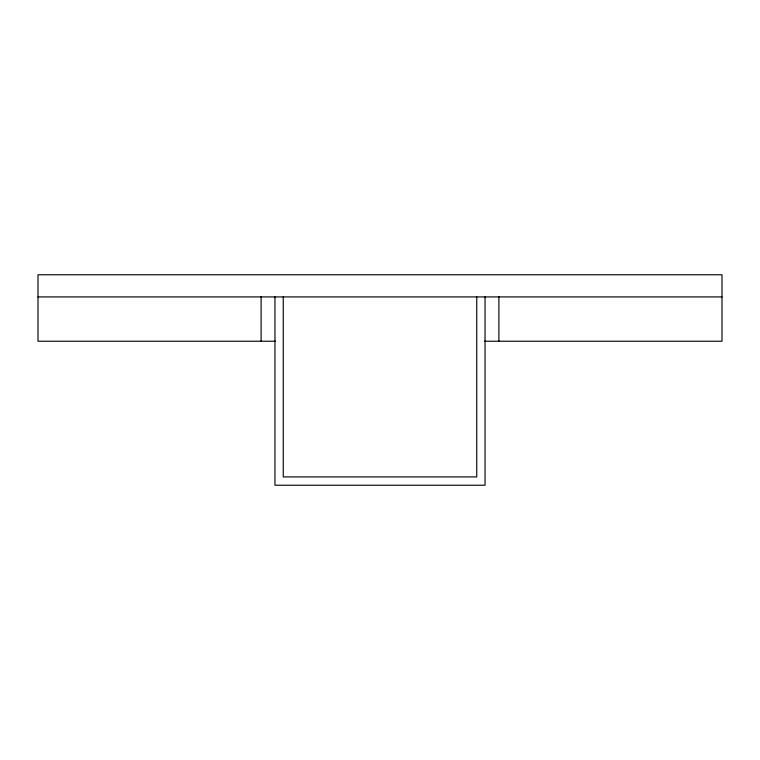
<?xml version="1.0" encoding="UTF-8"?>
<svg xmlns="http://www.w3.org/2000/svg" width="760" height="760" viewBox="0 0 760 760"><rect width="100%" height="100%" fill="white"/><g stroke="black" fill="none" stroke-linecap="round" stroke-linejoin="round"><path stroke-width="1.14" d="M38 296.923L722 296.923M275.5 341.231L38 341.231L38 274.769L722 274.769L722 341.231L484.5 341.231M498.892 296.713L498.892 341.231M485.051 296.894L485.051 485.231L274.949 485.231L274.949 296.894M476.738 296.894L476.738 476.919L283.262 476.919L283.262 296.894M261.108 296.713L261.108 341.231"/></g></svg>
